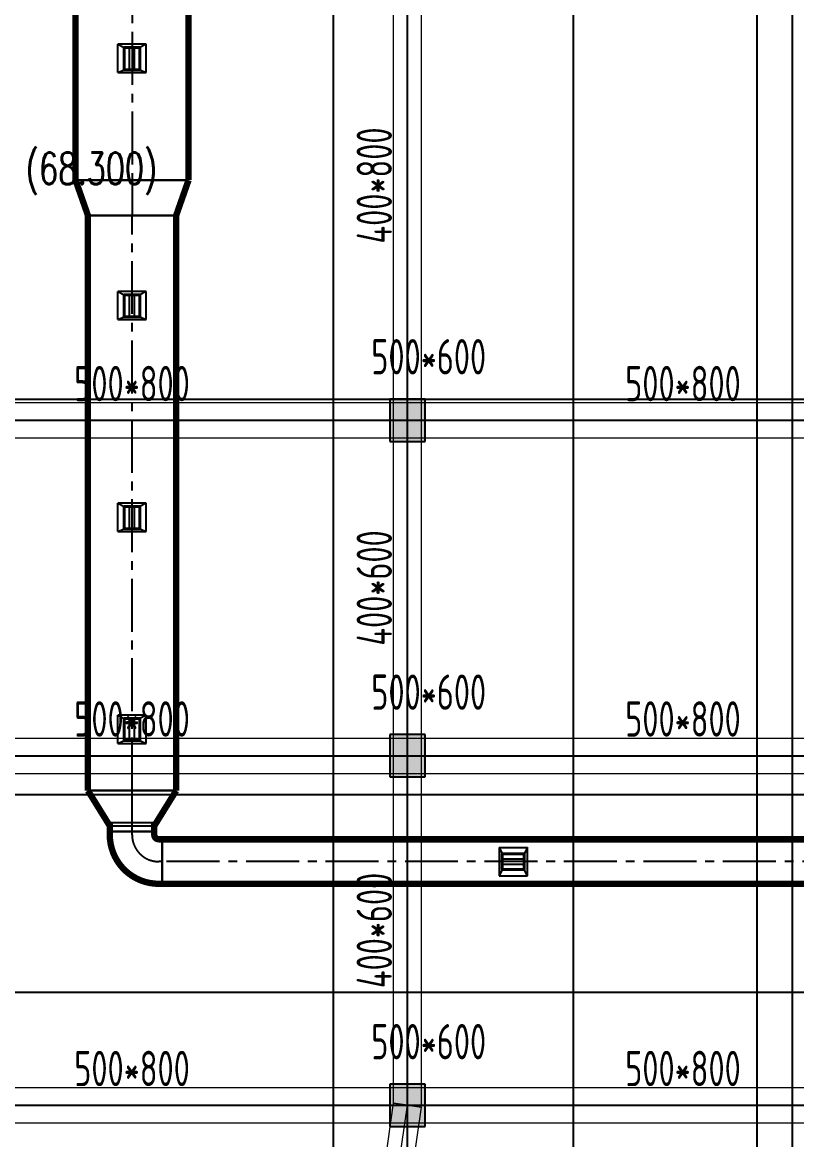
# Model space of a CAD drawing. Extents: x 369444 to 684549, y -549309 to 575337.
# Drawn here: x 556122 to 567084, y 417669 to 433493 of the extents above; entities that cross this region are included whole.
import ezdxf

# ---------------------------------------------------------------- set-up
doc = ezdxf.new("R2010")
doc.units = 0
doc.header["$LTSCALE"] = 1000
doc.header["$MEASUREMENT"] = 0
doc.linetypes.add('CENTER2', pattern=[1.125, 0.75, -0.125, 0.125, -0.125])
for name, color, linetype, lineweight, true_color in [('-1-0-1', 7, 'Continuous', 0, 0xc0c0c0), ('-1-1-2', 7, 'Continuous', 0, 0xc0c0c0), ('-2-0-1', 1, 'Continuous', 0, 0xff0000), ('-2-1-2', 9, 'Continuous', 0, 0x808080), ('11-6-1', 2, 'Continuous', 0, 0xffff00), ('11-6-2', 2, 'Continuous', 0, 0xffff00), ('11-6-5', 2, 'Continuous', 0, 0xffff00), ('12-6-1', 4, 'Continuous', 0, 0x00ffff), ('12-6-2', 4, 'Continuous', 0, 0x00ffff), ('12-6-5', 4, 'Continuous', 0, 0x00ffff)]:
    doc.layers.add(name, color=color, linetype=linetype, lineweight=lineweight, true_color=true_color)
for name, color, linetype in [('A-WALL-HATCH', 8, 'Continuous'), ('COLUMN', 9, 'Continuous'), ('DOTE', 1, 'Continuous'), ('DUCT-排烟中心线', 5, 'CENTER2'), ('DUCT-排烟法兰', 4, 'Continuous'), ('DUCT-排烟管', 2, 'Continuous'), ('DUCT-排烟管端线', 4, 'Continuous'), ('景观场地标高', 4, 'Continuous'), ('风管标注', 3, 'Continuous')]:
    doc.layers.add(name, color=color, linetype=linetype)
doc.styles.add('_TCH_DIM', font='SIMPLEX', dxfattribs={"bigfont": 'GBCBIG'})
doc.styles.add('yjkcad', font='yjkeng.shx', dxfattribs={"width": 0.7, "height": 250, "bigfont": 'yjkchn.shx'})

# ---------------------------------------------------------------- blocks, each defined once
blk = doc.blocks.new('N-风管')
at = {"color": 0, "linetype": 'Continuous'}
for p, q in [((38489393430.664528, 3905527255.86841, 2600), (38489393430.664528, 3905527655.86841, 2600)), ((38489393430.664528, 3905523755.86841, 2600), (38489393430.664528, 3905524155.86841, 2600)), ((38489393430.664528, 3905520755.368438, 2600), (38489393430.664528, 3905521155.368438, 2600)), ((38489393430.664528, 3905517755.368438, 2600), (38489393430.664528, 3905518155.368438, 2600)), ((38489398830.283546, 3905516281, 2600), (38489399230.283546, 3905516281, 2600))]:
    blk.add_line(p, q, dxfattribs=at)
at = {"color": 0}
for p, q in [((38489393830.664528, 3905527655.86841, 2600), (38489393430.664528, 3905527655.86841, 2600)), ((38489393430.664528, 3905527655.86841, 2600), (38489393519.553413, 3905527607.86841, 2600)), ((38489393593.627487, 3905527295.86841, 2600), (38489393593.627487, 3905527607.86841, 2600)), ((38489393667.701569, 3905527295.86841, 2600), (38489393667.701569, 3905527607.86841, 2600)), ((38489393830.664528, 3905527655.86841, 2600), (38489393741.775642, 3905527607.86841, 2600)), ((38489393830.664528, 3905527255.86841, 2600), (38489393830.664528, 3905527655.86841, 2600)), ((38489393430.664528, 3905527255.86841, 2600), (38489393519.553413, 3905527295.86841, 2600)), ((38489393741.775642, 3905527295.86841, 2600), (38489393830.664528, 3905527255.86841, 2600)), ((38489393430.664528, 3905527255.86841, 2600), (38489393830.664528, 3905527255.86841, 2600)), ((38489393830.664528, 3905524155.86841, 2600), (38489393430.664528, 3905524155.86841, 2600)), ((38489393430.664528, 3905524155.86841, 2600), (38489393519.553413, 3905524107.86841, 2600)), ((38489393830.664528, 3905524155.86841, 2600), (38489393741.775642, 3905524107.86841, 2600)), ((38489393830.664528, 3905523755.86841, 2600), (38489393830.664528, 3905524155.86841, 2600)), ((38489393593.627487, 3905523795.86841, 2600), (38489393593.627487, 3905524107.86841, 2600)), ((38489393667.701569, 3905523795.86841, 2600), (38489393667.701569, 3905524107.86841, 2600)), ((38489393430.664528, 3905523755.86841, 2600), (38489393519.553413, 3905523795.86841, 2600)), ((38489393741.775642, 3905523795.86841, 2600), (38489393830.664528, 3905523755.86841, 2600)), ((38489393430.664528, 3905523755.86841, 2600), (38489393830.664528, 3905523755.86841, 2600)), ((38489393830.664528, 3905521155.368438, 2600), (38489393430.664528, 3905521155.368438, 2600)), ((38489393430.664528, 3905521155.368438, 2600), (38489393519.553413, 3905521107.368438, 2600)), ((38489393593.627487, 3905520795.368438, 2600), (38489393593.627487, 3905521107.368438, 2600)), ((38489393667.701569, 3905520795.368438, 2600), (38489393667.701569, 3905521107.368438, 2600)), ((38489393830.664528, 3905521155.368438, 2600), (38489393741.775642, 3905521107.368438, 2600)), ((38489393830.664528, 3905520755.368438, 2600), (38489393830.664528, 3905521155.368438, 2600)), ((38489393430.664528, 3905520755.368438, 2600), (38489393519.553413, 3905520795.368438, 2600)), ((38489393741.775642, 3905520795.368438, 2600), (38489393830.664528, 3905520755.368438, 2600)), ((38489393430.664528, 3905520755.368438, 2600), (38489393830.664528, 3905520755.368438, 2600)), ((38489393830.664528, 3905518155.368438, 2600), (38489393430.664528, 3905518155.368438, 2600)), ((38489393430.664528, 3905518155.368438, 2600), (38489393519.553413, 3905518107.368438, 2600)), ((38489393593.627487, 3905517795.368438, 2600), (38489393593.627487, 3905518107.368438, 2600)), ((38489393667.701569, 3905517795.368438, 2600), (38489393667.701569, 3905518107.368438, 2600)), ((38489393830.664528, 3905518155.368438, 2600), (38489393741.775642, 3905518107.368438, 2600)), ((38489393830.664528, 3905517755.368438, 2600), (38489393830.664528, 3905518155.368438, 2600)), ((38489393430.664528, 3905517755.368438, 2600), (38489393519.553413, 3905517795.368438, 2600)), ((38489393741.775642, 3905517795.368438, 2600), (38489393830.664528, 3905517755.368438, 2600)), ((38489393430.664528, 3905517755.368438, 2600), (38489393830.664528, 3905517755.368438, 2600)), ((38489398830.283546, 3905516281, 2600), (38489398830.283546, 3905515881, 2600)), ((38489398830.283546, 3905516281, 2600), (38489398870.283546, 3905516192.111111, 2600)), ((38489399230.283546, 3905516281, 2600), (38489399182.283546, 3905516192.111111, 2600)), ((38489399230.283546, 3905515881, 2600), (38489399230.283546, 3905516281, 2600)), ((38489398870.283546, 3905516118.037037, 2600), (38489399182.283546, 3905516118.037037, 2600)), ((38489398870.283546, 3905516043.962963, 2600), (38489399182.283546, 3905516043.962963, 2600)), ((38489398870.283546, 3905515969.888889, 2600), (38489398830.283546, 3905515881, 2600)), ((38489399230.283546, 3905515881, 2600), (38489399182.283546, 3905515969.888889, 2600)), ((38489398830.283546, 3905515881, 2600), (38489399230.283546, 3905515881, 2600))]:
    blk.add_line(p, q, dxfattribs=at)
at = {"color": 0, "lineweight": 40}
for p, q in [((38489393741.775642, 3905527607.86841, 2600), (38489393519.553413, 3905527607.86841, 2600)), ((38489393519.553413, 3905527607.86841, 2600), (38489393519.553413, 3905527295.86841, 2600)), ((38489393741.775642, 3905527607.86841, 2600), (38489393741.775642, 3905527295.86841, 2600)), ((38489393519.553413, 3905527295.86841, 2600), (38489393741.775642, 3905527295.86841, 2600)), ((38489393741.775642, 3905524107.86841, 2600), (38489393519.553413, 3905524107.86841, 2600)), ((38489393519.553413, 3905524107.86841, 2600), (38489393519.553413, 3905523795.86841, 2600)), ((38489393741.775642, 3905524107.86841, 2600), (38489393741.775642, 3905523795.86841, 2600)), ((38489393519.553413, 3905523795.86841, 2600), (38489393741.775642, 3905523795.86841, 2600)), ((38489393741.775642, 3905521107.368438, 2600), (38489393519.553413, 3905521107.368438, 2600)), ((38489393519.553413, 3905521107.368438, 2600), (38489393519.553413, 3905520795.368438, 2600)), ((38489393741.775642, 3905521107.368438, 2600), (38489393741.775642, 3905520795.368438, 2600)), ((38489393519.553413, 3905520795.368438, 2600), (38489393741.775642, 3905520795.368438, 2600)), ((38489393741.775642, 3905518107.368438, 2600), (38489393519.553413, 3905518107.368438, 2600)), ((38489393519.553413, 3905518107.368438, 2600), (38489393519.553413, 3905517795.368438, 2600)), ((38489393741.775642, 3905518107.368438, 2600), (38489393741.775642, 3905517795.368438, 2600)), ((38489393519.553413, 3905517795.368438, 2600), (38489393741.775642, 3905517795.368438, 2600)), ((38489398870.283546, 3905516192.111111, 2600), (38489398870.283546, 3905515969.888889, 2600)), ((38489399182.283546, 3905516192.111111, 2600), (38489398870.283546, 3905516192.111111, 2600)), ((38489399182.283546, 3905515969.888889, 2600), (38489399182.283546, 3905516192.111111, 2600)), ((38489399182.283546, 3905515969.888889, 2600), (38489398870.283546, 3905515969.888889, 2600))]:
    blk.add_line(p, q, dxfattribs=at)
at = {"layer": 'DUCT-排烟中心线', "color": 0}
for p, q in [((38489393630.664284, 3905536830.485506), (38489393630.664543, 3905525732.5)), ((38489393630.664543, 3905525732.5), (38489393630.664558, 3905525232.5)), ((38489393630.664528, 3905517086.372893), (38489393630.664543, 3905525232.5)), ((38489393630.664528, 3905516586.372893), (38489393630.664528, 3905517086.372893)), ((38489393630.664528, 3905516509.2), (38489393630.664528, 3905516629.172896)), ((38489393630.664528, 3905516459), (38489393630.664528, 3905516509)), ((38489394058.664528, 3905516081), (38489394008.664528, 3905516081)), ((38489412870.459229, 3905516081), (38489394058.864517, 3905516081))]:
    blk.add_line(p, q, dxfattribs=at)
blk.add_arc((38489394008.664528, 3905516459.000003), 378.000003, 180.0000004337, 270, dxfattribs=at)
at = {"layer": 'DUCT-排烟法兰', "color": 0}
for p, q in [((38489393970.664528, 3905516509.1), (38489393290.664528, 3905516509.1)), ((38489394058.764526, 3905515741), (38489394058.764526, 3905516421))]:
    blk.add_line(p, q, dxfattribs=at)
at = {"layer": 'DUCT-排烟管', "color": 0, "const_width": 90}
for points in [[(38489392830.664284, 3905536830.485487), (38489392830.664543, 3905525732.499982)], [(38489394430.664543, 3905525732.500018), (38489394430.664284, 3905536830.485524)], [(38489392830.664543, 3905525732.499979), (38489393005.664558, 3905525232.499984)], [(38489394430.664543, 3905525732.500021), (38489394255.664558, 3905525232.500016)], [(38489393005.664543, 3905525232.500001), (38489393005.664528, 3905517086.372894)], [(38489394255.664528, 3905517086.372892), (38489394255.664543, 3905525232.499999)], [(38489393315.664528, 3905516586.372893), (38489393005.664528, 3905517086.372893)], [(38489393945.664528, 3905516586.372893), (38489394255.664528, 3905517086.372893)], [(38489393315.664528, 3905516629.172896), (38489393315.664528, 3905516509.2)], [(38489393945.664528, 3905516509.2), (38489393945.664528, 3905516629.172896)], [(38489393315.664528, 3905516459), (38489393315.664528, 3905516509)], [(38489393945.664528, 3905516509), (38489393945.664528, 3905516459)], [(38489394008.664528, 3905516396), (38489394058.664528, 3905516396)], [(38489412870.459229, 3905516396), (38489394058.864517, 3905516396)], [(38489394058.664528, 3905515766), (38489394008.664528, 3905515766)], [(38489394058.864517, 3905515766), (38489412870.459229, 3905515766)]]:
    blk.add_lwpolyline(points, dxfattribs=at)
at = {"layer": 'DUCT-排烟管', "color": 0, "extrusion": (0, 0, -1), "const_width": 90}
for points in [[(-38489394008.664528, 3905515766, 0.4142135638), (-38489393315.664528, 3905516459)], [(-38489394008.664528, 3905516396, 0.4142135801), (-38489393945.664543, 3905516459)]]:
    blk.add_lwpolyline(points, format="xyb", dxfattribs=at)
at = {"layer": 'DUCT-排烟管端线', "color": 0}
for p, q in [((38489394430.664543, 3905525732.500021), (38489392830.664543, 3905525732.499979)), ((38489392830.664543, 3905525732.499982), (38489394430.664543, 3905525732.500018)), ((38489394255.664543, 3905525232.499999), (38489393005.664543, 3905525232.500001)), ((38489393005.664558, 3905525232.499984), (38489394255.664558, 3905525232.500016)), ((38489393005.664528, 3905517086.372894), (38489394255.664528, 3905517086.372892)), ((38489394255.664528, 3905517086.372893), (38489393005.664528, 3905517086.372893)), ((38489393945.664528, 3905516629.172896), (38489393315.664528, 3905516629.172896)), ((38489393315.664528, 3905516586.372893), (38489393945.664528, 3905516586.372893)), ((38489393315.664528, 3905516509.2), (38489393945.664528, 3905516509.2)), ((38489393315.664528, 3905516509), (38489393945.664528, 3905516509)), ((38489394058.664528, 3905515766), (38489394058.664528, 3905516396)), ((38489394058.864517, 3905516396), (38489394058.864517, 3905515766))]:
    blk.add_line(p, q, dxfattribs=at)

msp = doc.modelspace()

# ---------------------------------------------------------------- hatches: boundary and pattern name
at = {"layer": 'A-WALL-HATCH'}
for points in [[(561324.7, 427556.6), (561824.7, 427556.6), (561824.7, 428156.6), (561324.7, 428156.6)], [(561324.7, 422806.6), (561824.7, 422806.6), (561824.7, 423406.6), (561324.7, 423406.6)], [(561324.7, 417856.6), (561824.7, 417856.6), (561824.7, 418456.6), (561324.7, 418456.6)]]:
    msp.add_hatch(color=256, dxfattribs=at).paths.add_polyline_path(points)

# ---------------------------------------------------------------- linework, layer by layer
at = {"layer": '-1-0-1', "color": 0}
for p in [(561574.3, 427857.1, -3600), (561574.3, 423107.1, -3600), (561574.3, 418157.1, -3600)]:
    msp.add_point(p, dxfattribs=at)
at = {"layer": '-1-1-2', "color": 0}
for p, q in [((561574.3, 427857.1, -3600), (561574.3, 427857.1)), ((561574.3, 423107.1, -3600), (561574.3, 423107.1)), ((561574.3, 418157.1, -3600), (561574.3, 418157.1))]:
    msp.add_line(p, q, dxfattribs=at)
at = {"layer": '-2-0-1', "color": 0}
for p, q in [((561574.3, 427857.1, -3600), (561574.3, 434507.1, -3600)), ((553774.3, 427857.1, -3600), (561574.3, 427857.1, -3600)), ((561574.3, 427857.1, -3600), (569374.3, 427857.1, -3600)), ((561574.3, 423107.1, -3600), (561574.3, 427857.1, -3600)), ((553774.3, 423107.1, -3600), (561574.3, 423107.1, -3600)), ((561574.3, 423107.1, -3600), (569374.3, 423107.1, -3600)), ((561574.3, 418157.1, -3600), (561574.3, 423107.1, -3600)), ((553774.3, 418157.1, -3600), (561574.3, 418157.1, -3600)), ((560624.3, 411557.1, -3600), (561574.3, 418157.1, -3600)), ((561574.3, 418157.1, -3600), (569374.3, 418157.1, -3600))]:
    msp.add_line(p, q, dxfattribs=at)
at = {"layer": '-2-1-2', "color": 0}
for p, q in [((561574.3, 427857.1), (561574.3, 434507.1)), ((553774.3, 427857.1), (561574.3, 427857.1)), ((561574.3, 427857.1), (569374.3, 427857.1)), ((561574.3, 423107.1), (561574.3, 427857.1)), ((553774.3, 423107.1), (561574.3, 423107.1)), ((561574.3, 423107.1), (569374.3, 423107.1)), ((561574.3, 418157.1), (561574.3, 423107.1)), ((553774.3, 418157.1), (561574.3, 418157.1)), ((560624.3, 411557.1), (561574.3, 418157.1)), ((561574.3, 418157.1), (569374.3, 418157.1))]:
    msp.add_line(p, q, dxfattribs=at)
at = {"layer": '11-6-1', "color": 0}
for p, q in [((561324.3, 428157.1), (561324.3, 427557.1)), ((561824.3, 428157.1), (561324.3, 428157.1)), ((561324.3, 428157.1, -3600), (561324.3, 427557.1, -3600)), ((561824.3, 428157.1, -3600), (561324.3, 428157.1, -3600)), ((561324.3, 428157.1, -3600), (561324.3, 428157.1)), ((561824.3, 427557.1), (561824.3, 428157.1)), ((561824.3, 427557.1, -3600), (561824.3, 428157.1, -3600)), ((561824.3, 428157.1, -3600), (561824.3, 428157.1)), ((561324.3, 427557.1), (561824.3, 427557.1)), ((561324.3, 427557.1, -3600), (561824.3, 427557.1, -3600)), ((561324.3, 427557.1, -3600), (561324.3, 427557.1)), ((561824.3, 427557.1, -3600), (561824.3, 427557.1)), ((561324.3, 423407.1), (561324.3, 422807.1)), ((561824.3, 423407.1), (561324.3, 423407.1)), ((561324.3, 423407.1, -3600), (561324.3, 422807.1, -3600)), ((561824.3, 423407.1, -3600), (561324.3, 423407.1, -3600)), ((561324.3, 423407.1, -3600), (561324.3, 423407.1)), ((561824.3, 422807.1), (561824.3, 423407.1)), ((561824.3, 422807.1, -3600), (561824.3, 423407.1, -3600)), ((561824.3, 423407.1, -3600), (561824.3, 423407.1)), ((561324.3, 422807.1), (561824.3, 422807.1)), ((561324.3, 422807.1, -3600), (561824.3, 422807.1, -3600)), ((561324.3, 422807.1, -3600), (561324.3, 422807.1)), ((561824.3, 422807.1, -3600), (561824.3, 422807.1)), ((561324.3, 418457.1), (561324.3, 417857.1)), ((561824.3, 418457.1), (561324.3, 418457.1)), ((561324.3, 418457.1, -3600), (561324.3, 417857.1, -3600)), ((561824.3, 418457.1, -3600), (561324.3, 418457.1, -3600)), ((561324.3, 418457.1, -3600), (561324.3, 418457.1)), ((561824.3, 417857.1), (561824.3, 418457.1)), ((561824.3, 417857.1, -3600), (561824.3, 418457.1, -3600)), ((561824.3, 418457.1, -3600), (561824.3, 418457.1)), ((561324.3, 417857.1), (561824.3, 417857.1)), ((561324.3, 417857.1, -3600), (561824.3, 417857.1, -3600)), ((561324.3, 417857.1, -3600), (561324.3, 417857.1)), ((561824.3, 417857.1, -3600), (561824.3, 417857.1))]:
    msp.add_line(p, q, dxfattribs=at)
at = {"layer": '11-6-2', "color": 0}
for p, q in [((561574.3, 427857.1, -3600), (561574.3, 427857.1)), ((561574.3, 423107.1, -3600), (561574.3, 423107.1)), ((561574.3, 418157.1, -3600), (561574.3, 418157.1))]:
    msp.add_line(p, q, dxfattribs=at)
at = {"layer": '12-6-1', "color": 0}
for p, q in [((561374.3, 427857.1, -5100), (561374.3, 434507.1, -5100)), ((561374.3, 427857.1, -5900), (561374.3, 434507.1, -5900)), ((561774.3, 427857.1, -5100), (561774.3, 434507.1, -5100)), ((561774.3, 427857.1, -5900), (561774.3, 434507.1, -5900)), ((553774.3, 428107.1), (561574.3, 428107.1)), ((553774.3, 428107.1, -800), (561574.3, 428107.1, -800)), ((561574.3, 428107.1), (561574.3, 427607.1)), ((561574.3, 428107.1, -800), (561574.3, 428107.1)), ((561574.3, 427607.1, -800), (561574.3, 428107.1, -800)), ((561574.3, 428107.1), (561574.3, 427607.1)), ((561574.3, 428107.1, -800), (561574.3, 428107.1)), ((561574.3, 427607.1, -800), (561574.3, 428107.1, -800)), ((561574.3, 428107.1), (569374.3, 428107.1)), ((561574.3, 428107.1, -800), (569374.3, 428107.1, -800)), ((561374.3, 427857.1, -5100), (561774.3, 427857.1, -5100)), ((561374.3, 427857.1, -5900), (561374.3, 427857.1, -5100)), ((561774.3, 427857.1, -5900), (561374.3, 427857.1, -5900)), ((561374.3, 427857.1, -5100), (561774.3, 427857.1, -5100)), ((561374.3, 427857.1, -5700), (561374.3, 427857.1, -5100)), ((561774.3, 427857.1, -5700), (561374.3, 427857.1, -5700)), ((561374.3, 423107.1, -5100), (561374.3, 427857.1, -5100)), ((561374.3, 423107.1, -5700), (561374.3, 427857.1, -5700)), ((561774.3, 427857.1, -5100), (561774.3, 427857.1, -5900)), ((561774.3, 427857.1, -5100), (561774.3, 427857.1, -5700)), ((561774.3, 423107.1, -5100), (561774.3, 427857.1, -5100)), ((561774.3, 423107.1, -5700), (561774.3, 427857.1, -5700)), ((553774.3, 427607.1), (561574.3, 427607.1)), ((553774.3, 427607.1, -800), (561574.3, 427607.1, -800)), ((561574.3, 427607.1), (561574.3, 427607.1, -800)), ((561574.3, 427607.1), (561574.3, 427607.1, -800)), ((561574.3, 427607.1), (569374.3, 427607.1)), ((561574.3, 427607.1, -800), (569374.3, 427607.1, -800)), ((553774.3, 423357.1), (561574.3, 423357.1)), ((553774.3, 423357.1, -800), (561574.3, 423357.1, -800)), ((561574.3, 423357.1), (561574.3, 422857.1)), ((561574.3, 423357.1, -800), (561574.3, 423357.1)), ((561574.3, 422857.1, -800), (561574.3, 423357.1, -800)), ((561574.3, 423357.1), (561574.3, 422857.1)), ((561574.3, 423357.1, -800), (561574.3, 423357.1)), ((561574.3, 422857.1, -800), (561574.3, 423357.1, -800)), ((561574.3, 423357.1), (569374.3, 423357.1)), ((561574.3, 423357.1, -800), (569374.3, 423357.1, -800)), ((561374.3, 423107.1, -5100), (561774.3, 423107.1, -5100)), ((561374.3, 423107.1, -5700), (561374.3, 423107.1, -5100)), ((561774.3, 423107.1, -5700), (561374.3, 423107.1, -5700)), ((561374.3, 418157.1, -5100), (561374.3, 423107.1, -5100)), ((561374.3, 418157.1, -5700), (561374.3, 423107.1, -5700)), ((561374.3, 423107.1, -5100), (561774.3, 423107.1, -5100)), ((561374.3, 423107.1, -5700), (561374.3, 423107.1, -5100)), ((561774.3, 423107.1, -5700), (561374.3, 423107.1, -5700)), ((561774.3, 423107.1, -5100), (561774.3, 423107.1, -5700)), ((561774.3, 418157.1, -5100), (561774.3, 423107.1, -5100)), ((561774.3, 418157.1, -5700), (561774.3, 423107.1, -5700)), ((561774.3, 423107.1, -5100), (561774.3, 423107.1, -5700)), ((553774.3, 422857.1), (561574.3, 422857.1)), ((553774.3, 422857.1, -800), (561574.3, 422857.1, -800)), ((561574.3, 422857.1), (561574.3, 422857.1, -800)), ((561574.3, 422857.1), (561574.3, 422857.1, -800)), ((561574.3, 422857.1), (569374.3, 422857.1)), ((561574.3, 422857.1, -800), (569374.3, 422857.1, -800)), ((553774.3, 418407.1), (561574.3, 418407.1)), ((553774.3, 418407.1, -800), (561574.3, 418407.1, -800)), ((561574.3, 418407.1), (561574.3, 417907.1)), ((561574.3, 418407.1, -800), (561574.3, 418407.1)), ((561574.3, 417907.1, -800), (561574.3, 418407.1, -800)), ((561574.3, 418407.1), (561574.3, 417907.1)), ((561574.3, 418407.1, -800), (561574.3, 418407.1)), ((561574.3, 417907.1, -800), (561574.3, 418407.1, -800)), ((561574.3, 418407.1), (569374.3, 418407.1)), ((561574.3, 418407.1, -800), (569374.3, 418407.1, -800)), ((560426.4, 411585.5, -5100), (561376.4, 418185.5, -5100)), ((560426.4, 411585.5, -5900), (561376.4, 418185.5, -5900)), ((560822.3, 411528.6, -5100), (561772.3, 418128.6, -5100)), ((560822.3, 411528.6, -5900), (561772.3, 418128.6, -5900)), ((561374.3, 418157.1, -5100), (561774.3, 418157.1, -5100)), ((561374.3, 418157.1, -5700), (561374.3, 418157.1, -5100)), ((561774.3, 418157.1, -5700), (561374.3, 418157.1, -5700)), ((561376.4, 418185.5, -5100), (561772.3, 418128.6, -5100)), ((561376.4, 418185.5, -5900), (561376.4, 418185.5, -5100)), ((561772.3, 418128.6, -5900), (561376.4, 418185.5, -5900)), ((561772.3, 418128.6, -5100), (561772.3, 418128.6, -5900)), ((561774.3, 418157.1, -5100), (561774.3, 418157.1, -5700)), ((553774.3, 417907.1), (561574.3, 417907.1)), ((553774.3, 417907.1, -800), (561574.3, 417907.1, -800)), ((561574.3, 417907.1), (561574.3, 417907.1, -800)), ((561574.3, 417907.1), (561574.3, 417907.1, -800)), ((561574.3, 417907.1), (569374.3, 417907.1)), ((561574.3, 417907.1, -800), (569374.3, 417907.1, -800))]:
    msp.add_line(p, q, dxfattribs=at)
at = {"layer": '12-6-2', "color": 0}
for p, q in [((561574.3, 427857.1, -5100), (561574.3, 434507.1, -5100)), ((553774.3, 427857.1), (561574.3, 427857.1)), ((561574.3, 423107.1, -5100), (561574.3, 427857.1, -5100)), ((561574.3, 427857.1), (569374.3, 427857.1)), ((553774.3, 423107.1), (561574.3, 423107.1)), ((561574.3, 418157.1, -5100), (561574.3, 423107.1, -5100)), ((561574.3, 423107.1), (569374.3, 423107.1)), ((553774.3, 418157.1), (561574.3, 418157.1)), ((560624.3, 411557.1, -5100), (561574.3, 418157.1, -5100)), ((561574.3, 418157.1), (569374.3, 418157.1))]:
    msp.add_line(p, q, dxfattribs=at)
at = {"layer": 'COLUMN', "color": 8}
for p, q in [((561824.7, 428156.6), (561324.7, 428156.6)), ((561324.7, 428156.6), (561324.7, 427556.6)), ((561824.7, 427556.6), (561824.7, 428156.6)), ((561324.7, 427556.6), (561824.7, 427556.6)), ((561824.7, 423406.6), (561324.7, 423406.6)), ((561324.7, 423406.6), (561324.7, 422806.6)), ((561824.7, 422806.6), (561824.7, 423406.6)), ((561324.7, 422806.6), (561824.7, 422806.6)), ((561824.7, 418456.6), (561324.7, 418456.6)), ((561324.7, 418456.6), (561324.7, 417856.6)), ((561824.7, 417856.6), (561824.7, 418456.6)), ((561324.7, 417856.6), (561824.7, 417856.6))]:
    msp.add_line(p, q, dxfattribs=at)
at = {"layer": 'DOTE', "color": 8}
for p, q in [((560524.5, 59364.2), (560524.5, 476704.8)), ((561574.5, 59364.2), (561574.5, 476704.8)), ((563924.5, 261807), (563924.5, 476704.8)), ((566524.5, 59364.2), (566524.5, 476704.8)), ((567024.5, 59364.2), (567024.5, 476704.8))]:
    msp.add_line(p, q, dxfattribs=at)
at = {"layer": 'DOTE', "color": 8, "lineweight": -2}
for p, q in [((377844.4, 428157), (624570.9, 428157)), ((377844.4, 427857), (624570.9, 427857)), ((377844.4, 423107), (624570.9, 423107)), ((377844.4, 422557), (624570.9, 422557)), ((377844.4, 419757), (624570.9, 419757)), ((377844.4, 418157), (624570.9, 418157))]:
    msp.add_line(p, q, dxfattribs=at)

# ---------------------------------------------------------------- block references
at = {"layer": '风管标注', "color": 8}
msp.add_blockref('N-风管', (-38488835956.2, -3905094473.4), dxfattribs=at)

# ---------------------------------------------------------------- texts
at = {"layer": '11-6-5', "color": 0, "char_height": 500, "attachment_point": 8, "style": 'yjkcad'}
for insert in [(561874.3, 428507.1, -3600), (561874.3, 423757.1, -3600), (561874.3, 418807.1, -3600)]:
    msp.add_mtext('500*600', dxfattribs=dict(at, insert=insert))
at = {"layer": '12-6-5', "color": 0, "char_height": 500, "attachment_point": 8, "rotation": 90, "style": 'yjkcad'}
for s, insert in [('400*800', (561354.3, 431182.1)), ('400*600', (561354.3, 425482.1)), ('400*600', (561354.3, 420632.1))]:
    msp.add_mtext(s, dxfattribs=dict(at, insert=insert))
at = {"layer": '12-6-5', "color": 0, "char_height": 500, "attachment_point": 8, "style": 'yjkcad'}
for insert in [(557674.3, 428127.1), (565474.3, 428127.1), (557674.3, 423377.1), (565474.3, 423377.1), (557674.3, 418427.1), (565474.3, 418427.1)]:
    msp.add_mtext('500*800', dxfattribs=dict(at, insert=insert))
at = {"layer": '景观场地标高', "color": 7, "style": '_TCH_DIM', "width": 0.705882}
msp.add_text('(68.300)', height=446.25, dxfattribs=at).set_placement((556169.5, 431201.1))

doc.saveas('drawing.dxf')
